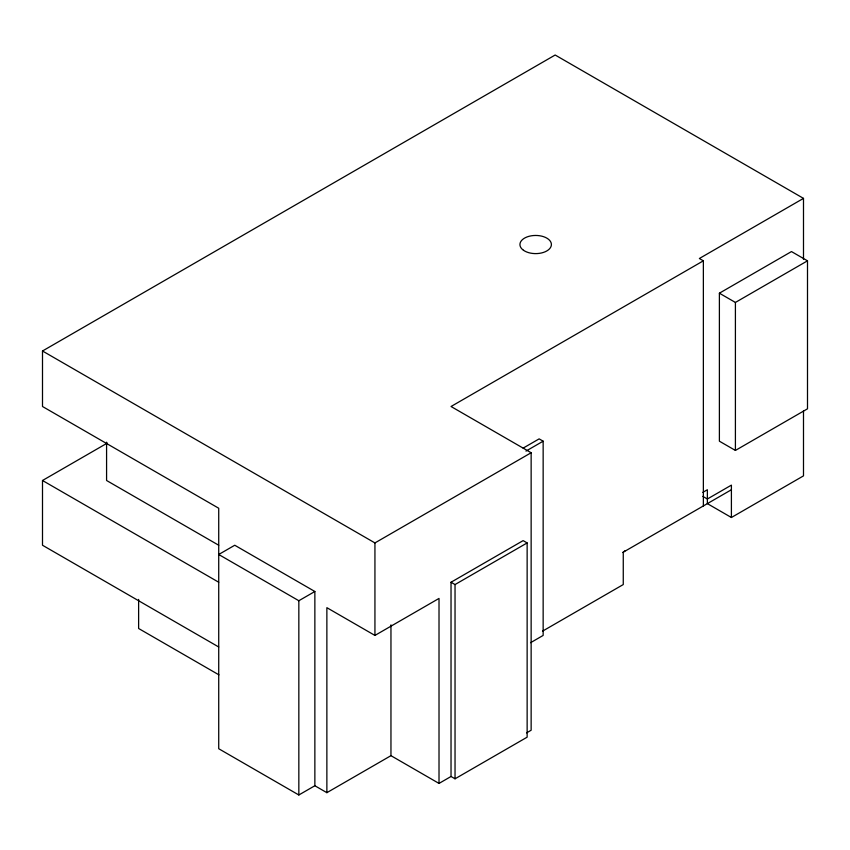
<?xml version="1.0" encoding="UTF-8"?>
<svg xmlns="http://www.w3.org/2000/svg" width="850" height="850" viewBox="0 0 850 850"><rect width="100%" height="100%" fill="white"/><g stroke="black" fill="none" stroke-linecap="round" stroke-linejoin="round"><path stroke-width="1.27" d="M625.26 550.566L623.263 552.181L623.263 584.556L542.555 631.146M451.031 776.486L451.031 582.239L523.133 540.621L527.138 542.927L527.138 737.173L455.037 778.802L451.031 776.486L439.014 783.424L390.957 755.671L326.868 792.678L314.861 785.74L298.839 794.984L218.726 748.733L218.726 508.247L42.5 406.502L42.5 350.997L555.167 55.016L803.494 198.379L803.494 259.462M218.726 646.988L42.5 545.243L42.5 480.494L107.228 443.126M803.494 198.379L699.359 258.506L703.364 260.822L703.364 505.931M703.364 260.822L451.031 406.502L531.144 452.742L531.144 730.235L526.564 732.881M719.387 293.197L791.477 251.568L807.5 260.822L807.5 408.818L735.409 450.436L719.387 441.192L719.387 293.197L735.409 302.441L807.5 260.822M523.133 448.12L539.144 438.876L543.15 441.182L543.15 635.428L530.57 642.696M525.991 451.095L543.15 441.182M42.5 350.997L374.935 542.927L531.144 452.742M314.861 591.494L234.749 545.243L218.726 554.497L298.839 600.737L314.861 591.494L314.861 785.74M451.031 582.239L455.037 584.556L527.138 542.927M326.868 792.678L326.868 607.676L374.935 635.428L439.014 598.432L439.014 783.424M702.791 492.394L707.37 489.749L707.37 503.625L731.404 517.501L803.494 475.873L803.494 410.816M622.678 552.521L731.404 489.749M702.791 496.358L707.37 499.003L731.404 485.127L731.404 517.501M218.726 545.243L106.579 480.494L106.579 442.181M42.5 480.494L218.726 582.239M218.939 674.857L138.624 628.49L138.624 599.42M735.409 302.441L735.409 450.436M455.037 584.556L455.037 778.802M390.957 624.856L390.957 755.671M374.935 542.927L374.935 635.428M298.839 600.737L298.839 794.984M523.451 250.251A15.725 9.074 0 0 0 550.354 247.786A15.725 9.074 0 0 0 533.205 235.567A15.725 9.074 0 0 0 523.451 250.251"/></g></svg>
